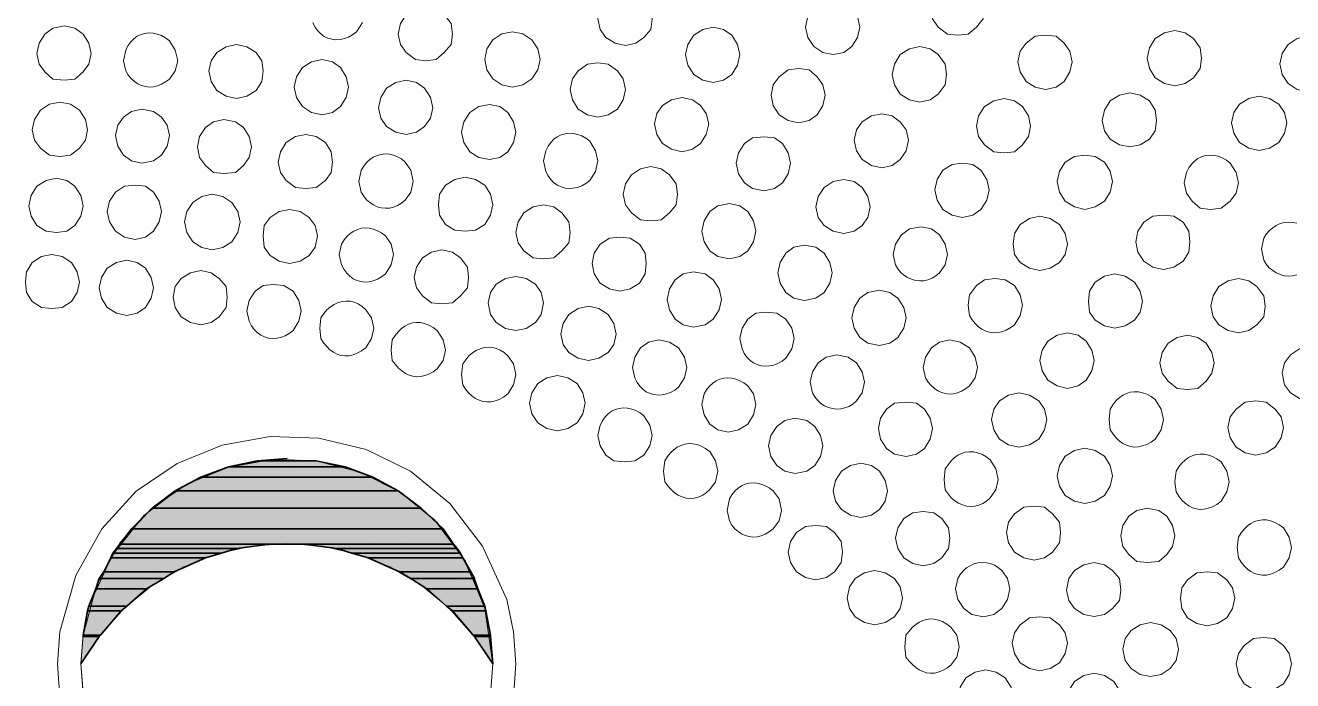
# Model space of a CAD drawing. Extents: x 0 to 247, y -13 to 225.
# Drawn here: x 74.46 to 95.76, y 151.67 to 162.68 of the extents above; entities that cross this region are included whole.
import ezdxf

# ---------------------------------------------------------------- set-up
doc = ezdxf.new("R2010")
doc.units = 0
doc.layers.add('FILL', color=8, linetype='Continuous')
doc.layers.add('GEOMETRY', color=7, linetype='Continuous')

msp = doc.modelspace()

# ---------------------------------------------------------------- hatches: boundary and pattern name
at = {"layer": 'FILL'}
for points in [[(77.871, 155.264), (79.83, 155.264), (78.355, 155.361)], [(78.355, 155.361), (79.344, 155.361), (78.859, 155.4)], [(78.355, 155.361), (79.83, 155.264), (79.344, 155.361)], [(76.976, 154.856), (80.721, 154.856), (77.405, 155.09)], [(77.404, 155.09), (80.295, 155.09), (77.869, 155.264)], [(77.405, 155.09), (80.721, 154.856), (80.295, 155.09)], [(77.87, 155.264), (80.296, 155.09), (79.83, 155.264)], [(76.589, 154.567), (81.111, 154.567), (76.976, 154.856)], [(76.976, 154.856), (81.111, 154.567), (80.721, 154.856)], [(76.241, 154.217), (81.478, 154.217), (76.59, 154.567)], [(76.59, 154.567), (81.478, 154.217), (81.111, 154.567)], [(76.046, 153.964), (81.653, 153.964), (76.24, 154.217)], [(76.241, 154.217), (81.654, 153.964), (81.478, 154.217)], [(75.892, 153.731), (77.483, 153.731), (75.93, 153.811)], [(75.929, 153.811), (77.753, 153.811), (75.988, 153.888)], [(75.929, 153.811), (77.482, 153.731), (77.753, 153.811)], [(75.989, 153.888), (78.007, 153.888), (76.046, 153.964)], [(75.989, 153.887), (77.754, 153.81), (78.007, 153.887)], [(76.045, 153.964), (78.006, 153.888), (78.569, 153.964)], [(79.693, 153.888), (81.711, 153.888), (79.131, 153.964)], [(79.132, 153.964), (81.711, 153.888), (81.652, 153.964)], [(79.946, 153.811), (81.768, 153.811), (79.694, 153.888)], [(79.694, 153.887), (81.768, 153.81), (81.711, 153.887)], [(80.217, 153.731), (81.807, 153.731), (79.946, 153.811)], [(79.946, 153.811), (81.807, 153.731), (81.768, 153.811)], [(75.775, 153.498), (76.957, 153.498), (75.891, 153.731)], [(75.892, 153.731), (76.958, 153.498), (77.483, 153.731)], [(80.742, 153.498), (81.945, 153.498), (80.218, 153.731)], [(80.218, 153.731), (81.945, 153.498), (81.807, 153.731)], [(75.639, 153.209), (76.494, 153.209), (75.698, 153.384)], [(75.698, 153.383), (76.784, 153.383), (75.775, 153.496)], [(75.698, 153.383), (76.494, 153.208), (76.784, 153.383)], [(75.775, 153.497), (76.784, 153.384), (76.958, 153.497)], [(80.934, 153.383), (82.002, 153.383), (80.741, 153.496)], [(80.742, 153.497), (82.003, 153.384), (81.944, 153.497)], [(81.206, 153.209), (82.059, 153.209), (80.934, 153.384)], [(80.934, 153.383), (82.059, 153.208), (82.002, 153.383)], [(75.522, 152.917), (76.162, 152.917), (75.639, 153.209)], [(75.639, 153.209), (76.162, 152.917), (76.493, 153.209)], [(81.536, 152.917), (82.178, 152.917), (81.207, 153.209)], [(81.207, 153.209), (82.178, 152.917), (82.06, 153.209)], [(75.425, 152.432), (75.717, 152.432), (75.502, 152.839)], [(75.502, 152.839), (76.066, 152.839), (75.523, 152.917)], [(75.503, 152.839), (75.717, 152.432), (76.065, 152.839)], [(75.522, 152.917), (76.066, 152.839), (76.163, 152.917)], [(81.537, 152.917), (82.196, 152.839), (82.178, 152.917)], [(81.634, 152.839), (82.196, 152.839), (81.538, 152.917)], [(81.984, 152.432), (82.274, 152.432), (81.633, 152.839)], [(81.634, 152.839), (82.274, 152.432), (82.196, 152.839)], [(75.425, 152.411), (75.386, 151.947), (75.697, 152.411)], [(75.425, 152.411), (75.697, 152.411), (75.425, 152.433)], [(75.425, 152.432), (75.697, 152.41), (75.717, 152.432)], [(82.003, 152.411), (82.274, 152.411), (81.984, 152.433)], [(81.984, 152.432), (82.274, 152.41), (82.274, 152.432)], [(82.313, 151.947), (82.003, 152.411)], [(82.003, 152.411), (82.312, 151.947), (82.274, 152.411)]]:
    msp.add_hatch(color=7, dxfattribs=at).paths.add_polyline_path(points)

# ---------------------------------------------------------------- linework, layer by layer
at = {"layer": 'GEOMETRY', "lineweight": 13}
for points in [[(90.577, 162.965), (90.557, 163.14), (90.441, 163.296), (90.305, 163.393), (90.131, 163.432), (89.956, 163.393), (89.8, 163.296), (89.704, 163.14), (89.665, 162.965), (89.704, 162.792), (89.8, 162.653), (89.956, 162.537), (90.131, 162.519), (90.305, 162.537), (90.441, 162.653), (90.557, 162.792), (90.577, 162.965)], [(84.99, 162.792), (84.969, 162.984), (84.854, 163.123), (84.719, 163.22), (84.544, 163.256), (84.369, 163.22), (84.214, 163.123), (84.117, 162.984), (84.078, 162.792), (84.117, 162.615), (84.214, 162.48), (84.369, 162.383), (84.544, 162.345), (84.719, 162.383), (84.854, 162.48), (84.969, 162.615), (84.99, 162.792)], [(81.634, 162.538), (81.615, 162.714), (81.497, 162.867), (81.363, 162.965), (81.189, 163.005), (81.014, 162.965), (80.859, 162.867), (80.761, 162.714), (80.722, 162.538), (80.761, 162.362), (80.859, 162.228), (81.014, 162.111), (81.189, 162.09), (81.363, 162.111), (81.497, 162.228), (81.615, 162.362), (81.634, 162.538)], [(88.482, 162.654), (88.443, 162.831), (88.345, 162.966), (88.211, 163.081), (88.035, 163.103), (87.861, 163.081), (87.706, 162.966), (87.609, 162.831), (87.57, 162.654), (87.609, 162.48), (87.706, 162.326), (87.861, 162.229), (88.035, 162.191), (88.211, 162.229), (88.345, 162.326), (88.443, 162.48), (88.482, 162.654)], [(75.561, 162.211), (75.521, 162.383), (75.425, 162.537), (75.29, 162.638), (75.116, 162.674), (74.92, 162.638), (74.786, 162.537), (74.687, 162.383), (74.65, 162.211), (74.687, 162.033), (74.786, 161.9), (74.92, 161.781), (75.116, 161.765), (75.29, 161.781), (75.425, 161.9), (75.521, 162.033), (75.561, 162.211)], [(77.016, 162.09), (76.976, 162.268), (76.879, 162.422), (76.813, 162.472), (76.744, 162.511), (76.674, 162.538), (76.604, 162.553), (76.534, 162.557), (76.466, 162.549), (76.4, 162.53), (76.338, 162.5), (76.28, 162.458), (76.227, 162.406), (76.181, 162.342), (76.142, 162.268), (76.105, 162.09), (76.142, 161.919), (76.186, 161.849), (76.235, 161.788), (76.289, 161.739), (76.347, 161.7), (76.409, 161.671), (76.473, 161.654), (76.54, 161.647), (76.608, 161.652), (76.676, 161.667), (76.745, 161.694), (76.813, 161.732), (76.879, 161.781), (76.976, 161.919), (77.016, 162.09)], [(83.108, 162.112), (83.07, 162.288), (82.971, 162.441), (82.817, 162.539), (82.643, 162.577), (82.466, 162.539), (82.312, 162.441), (82.215, 162.288), (82.177, 162.112), (82.215, 161.936), (82.312, 161.782), (82.466, 161.685), (82.643, 161.647), (82.817, 161.685), (82.971, 161.782), (83.07, 161.936), (83.108, 162.112)], [(86.464, 162.191), (86.425, 162.363), (86.328, 162.519), (86.193, 162.616), (86.018, 162.654), (85.844, 162.616), (85.689, 162.519), (85.592, 162.363), (85.553, 162.191), (85.592, 162.015), (85.689, 161.86), (85.844, 161.765), (86.018, 161.724), (86.193, 161.765), (86.328, 161.86), (86.425, 162.015), (86.464, 162.191)], [(94.223, 162.133), (94.204, 162.308), (94.088, 162.462), (93.952, 162.558), (93.777, 162.598), (93.602, 162.558), (93.448, 162.462), (93.35, 162.308), (93.311, 162.133), (93.35, 161.957), (93.448, 161.802), (93.602, 161.705), (93.777, 161.666), (93.952, 161.705), (94.088, 161.802), (94.204, 161.957), (94.223, 162.133)], [(78.452, 161.919), (78.432, 162.09), (78.336, 162.229), (78.181, 162.325), (78.007, 162.362), (77.832, 162.325), (77.676, 162.229), (77.579, 162.09), (77.54, 161.919), (77.579, 161.742), (77.676, 161.589), (77.832, 161.491), (78.007, 161.452), (78.181, 161.491), (78.336, 161.589), (78.432, 161.742), (78.452, 161.919)], [(89.937, 161.86), (89.917, 162.034), (89.799, 162.191), (89.665, 162.287), (89.49, 162.326), (89.316, 162.287), (89.161, 162.191), (89.062, 162.034), (89.025, 161.86), (89.062, 161.685), (89.161, 161.529), (89.316, 161.433), (89.49, 161.395), (89.665, 161.433), (89.799, 161.529), (89.917, 161.685), (89.937, 161.86)], [(92.051, 162.072), (92.011, 162.248), (91.914, 162.383), (91.78, 162.501), (91.604, 162.518), (91.429, 162.501), (91.275, 162.383), (91.177, 162.248), (91.139, 162.072), (91.177, 161.9), (91.275, 161.742), (91.429, 161.646), (91.604, 161.607), (91.78, 161.646), (91.914, 161.742), (92.011, 161.9), (92.051, 162.072)], [(96.455, 162.035), (96.416, 162.211), (96.319, 162.362), (96.183, 162.462), (96.008, 162.5), (95.834, 162.462), (95.679, 162.362), (95.582, 162.211), (95.543, 162.035), (95.582, 161.859), (95.679, 161.705), (95.834, 161.607), (96.008, 161.567), (96.183, 161.607), (96.319, 161.705), (96.416, 161.859), (96.455, 162.035)], [(79.887, 161.647), (79.848, 161.821), (79.751, 161.976), (79.616, 162.071), (79.442, 162.112), (79.266, 162.071), (79.113, 161.976), (79.014, 161.821), (78.975, 161.647), (79.014, 161.472), (79.113, 161.317), (79.266, 161.221), (79.442, 161.179), (79.616, 161.221), (79.751, 161.317), (79.848, 161.472), (79.887, 161.647)], [(84.544, 161.608), (84.505, 161.782), (84.408, 161.92), (84.253, 162.034), (84.078, 162.054), (83.904, 162.034), (83.748, 161.92), (83.651, 161.782), (83.613, 161.608), (83.651, 161.433), (83.748, 161.276), (83.904, 161.179), (84.078, 161.143), (84.253, 161.179), (84.408, 161.276), (84.505, 161.433), (84.544, 161.608)], [(87.899, 161.512), (87.861, 161.685), (87.763, 161.821), (87.628, 161.936), (87.453, 161.957), (87.279, 161.936), (87.124, 161.821), (87.026, 161.685), (86.989, 161.512), (87.026, 161.336), (87.124, 161.179), (87.279, 161.085), (87.453, 161.046), (87.628, 161.085), (87.763, 161.179), (87.861, 161.336), (87.899, 161.512)], [(81.303, 161.297), (81.265, 161.472), (81.167, 161.626), (81.032, 161.724), (80.858, 161.765), (80.683, 161.724), (80.528, 161.626), (80.43, 161.472), (80.392, 161.297), (80.43, 161.124), (80.528, 160.985), (80.683, 160.89), (80.858, 160.851), (81.032, 160.89), (81.167, 160.985), (81.265, 161.124), (81.303, 161.297)], [(85.941, 161.026), (85.901, 161.2), (85.804, 161.337), (85.669, 161.433), (85.494, 161.472), (85.319, 161.433), (85.164, 161.337), (85.068, 161.2), (85.029, 161.026), (85.068, 160.851), (85.164, 160.696), (85.319, 160.601), (85.494, 160.56), (85.669, 160.601), (85.804, 160.696), (85.901, 160.851), (85.941, 161.026)], [(93.466, 161.085), (93.447, 161.258), (93.35, 161.414), (93.195, 161.512), (93.02, 161.549), (92.846, 161.512), (92.691, 161.414), (92.594, 161.258), (92.555, 161.085), (92.594, 160.908), (92.691, 160.773), (92.846, 160.677), (93.02, 160.64), (93.195, 160.677), (93.35, 160.773), (93.447, 160.908), (93.466, 161.085)], [(95.66, 161.046), (95.622, 161.221), (95.523, 161.356), (95.369, 161.452), (95.195, 161.491), (95.019, 161.452), (94.864, 161.356), (94.766, 161.221), (94.728, 161.046), (94.766, 160.869), (94.864, 160.715), (95.019, 160.619), (95.195, 160.579), (95.369, 160.619), (95.523, 160.715), (95.622, 160.869), (95.66, 161.046)], [(75.503, 160.929), (75.465, 161.103), (75.368, 161.258), (75.212, 161.356), (75.039, 161.395), (74.864, 161.356), (74.708, 161.258), (74.611, 161.103), (74.573, 160.929), (74.611, 160.753), (74.708, 160.619), (74.864, 160.503), (75.039, 160.481), (75.212, 160.503), (75.368, 160.619), (75.465, 160.753), (75.503, 160.929)], [(76.88, 160.832), (76.842, 161.006), (76.745, 161.143), (76.609, 161.238), (76.415, 161.275), (76.241, 161.238), (76.106, 161.143), (76.008, 161.006), (75.97, 160.832), (76.008, 160.655), (76.106, 160.502), (76.241, 160.404), (76.415, 160.366), (76.609, 160.404), (76.745, 160.502), (76.842, 160.655), (76.88, 160.832)], [(82.701, 160.89), (82.662, 161.063), (82.565, 161.221), (82.429, 161.317), (82.255, 161.355), (82.08, 161.317), (81.924, 161.221), (81.827, 161.063), (81.788, 160.89), (81.827, 160.715), (81.924, 160.56), (82.08, 160.464), (82.255, 160.426), (82.429, 160.464), (82.565, 160.56), (82.662, 160.715), (82.701, 160.89)], [(91.352, 160.987), (91.314, 161.162), (91.216, 161.317), (91.081, 161.413), (90.906, 161.453), (90.732, 161.413), (90.577, 161.317), (90.479, 161.162), (90.441, 160.987), (90.479, 160.813), (90.577, 160.677), (90.732, 160.56), (90.906, 160.542), (91.081, 160.56), (91.216, 160.677), (91.314, 160.813), (91.352, 160.987)], [(78.258, 160.64), (78.218, 160.813), (78.122, 160.967), (77.987, 161.063), (77.792, 161.103), (77.618, 161.063), (77.483, 160.967), (77.385, 160.813), (77.347, 160.64), (77.385, 160.464), (77.483, 160.327), (77.618, 160.212), (77.792, 160.191), (77.987, 160.212), (78.122, 160.327), (78.218, 160.464), (78.258, 160.64)], [(89.297, 160.753), (89.258, 160.929), (89.161, 161.063), (89.026, 161.161), (88.85, 161.199), (88.676, 161.161), (88.522, 161.063), (88.424, 160.929), (88.385, 160.753), (88.424, 160.577), (88.522, 160.426), (88.676, 160.326), (88.85, 160.287), (89.026, 160.326), (89.161, 160.426), (89.258, 160.577), (89.297, 160.753)], [(79.616, 160.385), (79.596, 160.56), (79.499, 160.715), (79.345, 160.813), (79.17, 160.851), (78.995, 160.813), (78.84, 160.715), (78.744, 160.56), (78.704, 160.385), (78.744, 160.211), (78.84, 160.074), (78.995, 159.958), (79.17, 159.94), (79.345, 159.958), (79.499, 160.074), (79.596, 160.211), (79.616, 160.385)], [(84.078, 160.404), (84.039, 160.577), (83.942, 160.734), (83.877, 160.785), (83.808, 160.824), (83.738, 160.851), (83.667, 160.866), (83.596, 160.87), (83.527, 160.862), (83.46, 160.843), (83.397, 160.812), (83.339, 160.77), (83.287, 160.717), (83.242, 160.653), (83.205, 160.577), (83.166, 160.404), (83.205, 160.229), (83.242, 160.155), (83.288, 160.091), (83.34, 160.039), (83.398, 159.998), (83.461, 159.968), (83.527, 159.949), (83.596, 159.941), (83.666, 159.945), (83.737, 159.96), (83.807, 159.987), (83.876, 160.025), (83.942, 160.074), (84.039, 160.229), (84.078, 160.404)], [(87.318, 160.366), (87.279, 160.541), (87.181, 160.695), (87.047, 160.794), (86.872, 160.812), (86.677, 160.794), (86.541, 160.695), (86.444, 160.541), (86.406, 160.366), (86.444, 160.19), (86.541, 160.035), (86.677, 159.939), (86.872, 159.9), (87.047, 159.939), (87.181, 160.035), (87.279, 160.19), (87.318, 160.366)], [(80.974, 160.056), (80.935, 160.249), (80.837, 160.385), (80.776, 160.437), (80.711, 160.476), (80.643, 160.503), (80.574, 160.519), (80.504, 160.522), (80.435, 160.514), (80.368, 160.495), (80.304, 160.466), (80.245, 160.426), (80.19, 160.377), (80.143, 160.317), (80.102, 160.249), (80.062, 160.056), (80.102, 159.881), (80.143, 159.812), (80.192, 159.753), (80.247, 159.703), (80.307, 159.664), (80.371, 159.635), (80.439, 159.616), (80.508, 159.609), (80.577, 159.613), (80.646, 159.628), (80.713, 159.655), (80.778, 159.695), (80.837, 159.747), (80.935, 159.881), (80.974, 160.056)], [(92.729, 160.056), (92.691, 160.23), (92.594, 160.385), (92.438, 160.481), (92.264, 160.503), (92.089, 160.481), (91.934, 160.385), (91.836, 160.23), (91.798, 160.056), (91.836, 159.881), (91.934, 159.728), (92.089, 159.63), (92.264, 159.59), (92.438, 159.63), (92.594, 159.728), (92.691, 159.881), (92.729, 160.056)], [(94.844, 160.035), (94.806, 160.212), (94.708, 160.366), (94.643, 160.417), (94.574, 160.455), (94.504, 160.482), (94.433, 160.498), (94.363, 160.501), (94.293, 160.494), (94.227, 160.475), (94.164, 160.445), (94.106, 160.403), (94.054, 160.351), (94.009, 160.287), (93.971, 160.212), (93.932, 160.035), (93.971, 159.863), (94.068, 159.727), (94.204, 159.609), (94.378, 159.59), (94.553, 159.609), (94.708, 159.727), (94.806, 159.863), (94.844, 160.035)], [(85.416, 159.843), (85.397, 160.017), (85.281, 160.171), (85.145, 160.269), (84.97, 160.309), (84.796, 160.269), (84.642, 160.171), (84.544, 160.017), (84.505, 159.843), (84.544, 159.669), (84.642, 159.531), (84.796, 159.414), (84.97, 159.395), (85.145, 159.414), (85.281, 159.531), (85.397, 159.669), (85.416, 159.843)], [(90.655, 159.919), (90.616, 160.095), (90.517, 160.25), (90.383, 160.347), (90.209, 160.366), (90.033, 160.347), (89.879, 160.25), (89.782, 160.095), (89.743, 159.919), (89.782, 159.746), (89.879, 159.59), (90.033, 159.493), (90.209, 159.455), (90.383, 159.493), (90.517, 159.59), (90.616, 159.746), (90.655, 159.919)], [(75.426, 159.649), (75.387, 159.823), (75.29, 159.979), (75.155, 160.075), (74.98, 160.114), (74.805, 160.075), (74.651, 159.979), (74.554, 159.823), (74.514, 159.649), (74.554, 159.475), (74.651, 159.318), (74.805, 159.222), (74.98, 159.202), (75.155, 159.222), (75.29, 159.318), (75.387, 159.475), (75.426, 159.649)], [(76.745, 159.554), (76.706, 159.728), (76.609, 159.881), (76.474, 159.979), (76.299, 159.996), (76.124, 159.979), (75.97, 159.881), (75.872, 159.728), (75.833, 159.554), (75.872, 159.378), (75.97, 159.222), (76.124, 159.125), (76.299, 159.085), (76.474, 159.125), (76.609, 159.222), (76.706, 159.378), (76.745, 159.554)], [(82.312, 159.669), (82.274, 159.843), (82.177, 159.997), (82.022, 160.095), (81.846, 160.133), (81.672, 160.095), (81.517, 159.997), (81.419, 159.843), (81.401, 159.669), (81.419, 159.491), (81.517, 159.337), (81.672, 159.239), (81.846, 159.222), (82.022, 159.239), (82.177, 159.337), (82.274, 159.491), (82.312, 159.669)], [(88.656, 159.63), (88.618, 159.804), (88.521, 159.957), (88.385, 160.056), (88.211, 160.095), (88.035, 160.056), (87.881, 159.957), (87.784, 159.804), (87.745, 159.63), (87.784, 159.454), (87.881, 159.318), (88.035, 159.222), (88.211, 159.183), (88.385, 159.222), (88.521, 159.318), (88.618, 159.454), (88.656, 159.63)], [(78.064, 159.378), (78.026, 159.554), (77.928, 159.706), (77.773, 159.804), (77.598, 159.843), (77.423, 159.804), (77.269, 159.706), (77.171, 159.554), (77.132, 159.378), (77.171, 159.201), (77.269, 159.046), (77.423, 158.951), (77.598, 158.91), (77.773, 158.951), (77.928, 159.046), (78.026, 159.201), (78.064, 159.378)], [(79.364, 159.144), (79.325, 159.318), (79.226, 159.455), (79.074, 159.554), (78.898, 159.59), (78.723, 159.554), (78.569, 159.455), (78.471, 159.318), (78.452, 159.144), (78.471, 158.952), (78.569, 158.815), (78.723, 158.72), (78.898, 158.679), (79.074, 158.72), (79.226, 158.815), (79.325, 158.952), (79.364, 159.144)], [(83.613, 159.201), (83.592, 159.378), (83.475, 159.531), (83.341, 159.63), (83.166, 159.669), (82.993, 159.63), (82.836, 159.531), (82.74, 159.378), (82.701, 159.201), (82.74, 159.025), (82.836, 158.891), (82.993, 158.773), (83.166, 158.756), (83.341, 158.773), (83.475, 158.891), (83.592, 159.025), (83.613, 159.201)], [(86.736, 159.222), (86.697, 159.395), (86.6, 159.554), (86.464, 159.649), (86.289, 159.688), (86.095, 159.649), (85.96, 159.554), (85.863, 159.395), (85.824, 159.222), (85.863, 159.046), (85.96, 158.892), (86.095, 158.796), (86.289, 158.756), (86.464, 158.796), (86.6, 158.892), (86.697, 159.046), (86.736, 159.222)], [(91.973, 159.006), (91.934, 159.183), (91.836, 159.337), (91.682, 159.436), (91.506, 159.475), (91.332, 159.436), (91.177, 159.337), (91.081, 159.183), (91.061, 159.006), (91.081, 158.832), (91.177, 158.697), (91.332, 158.603), (91.506, 158.562), (91.682, 158.603), (91.836, 158.697), (91.934, 158.832), (91.973, 159.006)], [(94.03, 159.046), (94.009, 159.222), (93.914, 159.377), (93.759, 159.475), (93.585, 159.493), (93.409, 159.475), (93.254, 159.377), (93.157, 159.222), (93.119, 159.046), (93.157, 158.871), (93.254, 158.72), (93.409, 158.618), (93.585, 158.58), (93.759, 158.618), (93.914, 158.72), (94.009, 158.871), (94.03, 159.046)], [(80.645, 158.833), (80.606, 159.006), (80.508, 159.144), (80.441, 159.193), (80.373, 159.231), (80.304, 159.258), (80.236, 159.274), (80.168, 159.278), (80.101, 159.272), (80.037, 159.254), (79.976, 159.226), (79.918, 159.187), (79.864, 159.138), (79.815, 159.077), (79.771, 159.006), (79.733, 158.833), (79.771, 158.658), (79.81, 158.583), (79.857, 158.52), (79.909, 158.467), (79.967, 158.425), (80.029, 158.395), (80.095, 158.376), (80.163, 158.368), (80.232, 158.372), (80.303, 158.387), (80.373, 158.415), (80.442, 158.454), (80.508, 158.505), (80.606, 158.658), (80.645, 158.833)], [(84.892, 158.679), (84.872, 158.853), (84.777, 159.006), (84.621, 159.104), (84.447, 159.125), (84.272, 159.104), (84.117, 159.006), (84.019, 158.853), (83.981, 158.679), (84.019, 158.505), (84.117, 158.35), (84.272, 158.253), (84.447, 158.213), (84.621, 158.253), (84.777, 158.35), (84.872, 158.505), (84.892, 158.679)], [(89.956, 158.833), (89.918, 159.006), (89.821, 159.164), (89.684, 159.261), (89.51, 159.299), (89.316, 159.261), (89.18, 159.164), (89.083, 159.006), (89.044, 158.833), (89.083, 158.658), (89.122, 158.59), (89.17, 158.531), (89.224, 158.482), (89.284, 158.443), (89.349, 158.414), (89.417, 158.395), (89.487, 158.388), (89.557, 158.391), (89.627, 158.406), (89.695, 158.432), (89.76, 158.471), (89.821, 158.521), (89.918, 158.658), (89.956, 158.833)], [(81.906, 158.446), (81.885, 158.619), (81.769, 158.774), (81.634, 158.873), (81.458, 158.911), (81.285, 158.873), (81.129, 158.774), (81.032, 158.619), (80.993, 158.446), (81.032, 158.27), (81.129, 158.137), (81.285, 158.017), (81.458, 158), (81.634, 158.017), (81.769, 158.137), (81.885, 158.27), (81.906, 158.446)], [(88.015, 158.522), (87.976, 158.698), (87.88, 158.853), (87.744, 158.952), (87.549, 158.989), (87.375, 158.952), (87.24, 158.853), (87.142, 158.698), (87.103, 158.522), (87.142, 158.35), (87.24, 158.192), (87.375, 158.095), (87.549, 158.058), (87.744, 158.095), (87.88, 158.192), (87.976, 158.35), (88.015, 158.522)], [(75.368, 158.368), (75.329, 158.542), (75.231, 158.697), (75.077, 158.796), (74.902, 158.833), (74.726, 158.796), (74.573, 158.697), (74.475, 158.542), (74.456, 158.368), (74.475, 158.191), (74.573, 158.039), (74.726, 157.941), (74.902, 157.922), (75.077, 157.941), (75.231, 158.039), (75.329, 158.191), (75.368, 158.368)], [(76.609, 158.27), (76.571, 158.446), (76.473, 158.603), (76.337, 158.698), (76.163, 158.735), (75.989, 158.698), (75.833, 158.603), (75.736, 158.446), (75.698, 158.27), (75.736, 158.095), (75.833, 157.942), (75.989, 157.845), (76.163, 157.806), (76.337, 157.845), (76.473, 157.942), (76.571, 158.095), (76.609, 158.27)], [(77.85, 158.115), (77.831, 158.291), (77.714, 158.427), (77.579, 158.521), (77.405, 158.561), (77.23, 158.521), (77.075, 158.427), (76.976, 158.291), (76.939, 158.115), (76.976, 157.941), (77.075, 157.785), (77.23, 157.689), (77.405, 157.65), (77.579, 157.689), (77.714, 157.785), (77.831, 157.941), (77.85, 158.115)], [(86.155, 158.076), (86.115, 158.253), (86.017, 158.407), (85.882, 158.505), (85.688, 158.542), (85.513, 158.505), (85.378, 158.407), (85.281, 158.253), (85.243, 158.076), (85.281, 157.902), (85.378, 157.746), (85.513, 157.65), (85.688, 157.611), (85.882, 157.65), (86.017, 157.746), (86.115, 157.902), (86.155, 158.076)], [(93.234, 158.039), (93.196, 158.213), (93.098, 158.368), (92.944, 158.465), (92.769, 158.505), (92.594, 158.465), (92.438, 158.368), (92.341, 158.213), (92.323, 158.039), (92.341, 157.863), (92.438, 157.728), (92.594, 157.631), (92.769, 157.593), (92.944, 157.631), (93.098, 157.728), (93.196, 157.863), (93.234, 158.039)], [(79.092, 157.883), (79.053, 158.058), (78.955, 158.213), (78.801, 158.31), (78.626, 158.329), (78.451, 158.31), (78.316, 158.213), (78.218, 158.058), (78.18, 157.883), (78.218, 157.708), (78.256, 157.634), (78.302, 157.57), (78.355, 157.518), (78.413, 157.476), (78.475, 157.446), (78.542, 157.427), (78.61, 157.419), (78.681, 157.423), (78.751, 157.438), (78.821, 157.465), (78.89, 157.504), (78.955, 157.554), (79.053, 157.708), (79.092, 157.883)], [(83.166, 158.019), (83.128, 158.192), (83.031, 158.331), (82.875, 158.427), (82.701, 158.464), (82.526, 158.427), (82.37, 158.331), (82.274, 158.192), (82.235, 158.019), (82.274, 157.825), (82.37, 157.69), (82.526, 157.59), (82.701, 157.552), (82.875, 157.59), (83.031, 157.69), (83.128, 157.825), (83.166, 158.019)], [(91.216, 157.979), (91.177, 158.154), (91.081, 158.311), (90.925, 158.408), (90.751, 158.427), (90.576, 158.408), (90.44, 158.311), (90.324, 158.154), (90.304, 157.979), (90.324, 157.808), (90.371, 157.734), (90.421, 157.671), (90.476, 157.618), (90.535, 157.576), (90.597, 157.545), (90.662, 157.524), (90.729, 157.515), (90.798, 157.518), (90.868, 157.533), (90.939, 157.559), (91.01, 157.599), (91.081, 157.651), (91.177, 157.808), (91.216, 157.979)], [(95.292, 157.96), (95.271, 158.137), (95.155, 158.291), (95.02, 158.388), (94.845, 158.427), (94.67, 158.388), (94.515, 158.291), (94.418, 158.137), (94.379, 157.96), (94.418, 157.785), (94.515, 157.65), (94.67, 157.554), (94.845, 157.515), (95.02, 157.554), (95.155, 157.65), (95.271, 157.785), (95.292, 157.96)], [(89.258, 157.767), (89.219, 157.942), (89.122, 158.095), (88.987, 158.192), (88.812, 158.233), (88.618, 158.192), (88.483, 158.095), (88.385, 157.942), (88.346, 157.767), (88.385, 157.593), (88.483, 157.436), (88.618, 157.34), (88.812, 157.301), (88.987, 157.34), (89.122, 157.436), (89.219, 157.593), (89.258, 157.767)], [(80.314, 157.593), (80.276, 157.767), (80.178, 157.903), (80.116, 157.958), (80.05, 158), (79.983, 158.029), (79.915, 158.045), (79.847, 158.049), (79.779, 158.042), (79.712, 158.023), (79.647, 157.993), (79.584, 157.952), (79.525, 157.9), (79.471, 157.839), (79.421, 157.767), (79.403, 157.593), (79.421, 157.418), (79.469, 157.345), (79.521, 157.282), (79.576, 157.23), (79.635, 157.188), (79.696, 157.156), (79.759, 157.136), (79.825, 157.127), (79.893, 157.13), (79.963, 157.144), (80.033, 157.172), (80.105, 157.211), (80.178, 157.264), (80.276, 157.418), (80.314, 157.593)], [(84.388, 157.493), (84.349, 157.671), (84.252, 157.824), (84.097, 157.921), (83.922, 157.96), (83.747, 157.921), (83.592, 157.824), (83.494, 157.671), (83.456, 157.493), (83.494, 157.32), (83.592, 157.184), (83.747, 157.087), (83.922, 157.049), (84.097, 157.087), (84.252, 157.184), (84.349, 157.32), (84.388, 157.493)], [(87.376, 157.418), (87.337, 157.593), (87.24, 157.746), (87.085, 157.845), (86.91, 157.863), (86.736, 157.845), (86.6, 157.746), (86.503, 157.593), (86.464, 157.418), (86.503, 157.243), (86.54, 157.168), (86.585, 157.105), (86.637, 157.052), (86.695, 157.01), (86.758, 156.98), (86.824, 156.961), (86.893, 156.953), (86.964, 156.957), (87.035, 156.972), (87.105, 156.999), (87.174, 157.037), (87.24, 157.087), (87.337, 157.243), (87.376, 157.418)], [(81.516, 157.223), (81.478, 157.397), (81.38, 157.554), (81.309, 157.606), (81.238, 157.645), (81.167, 157.672), (81.097, 157.687), (81.028, 157.689), (80.961, 157.68), (80.897, 157.66), (80.835, 157.628), (80.777, 157.586), (80.722, 157.533), (80.671, 157.47), (80.624, 157.397), (80.606, 157.223), (80.624, 157.049), (80.675, 156.981), (80.729, 156.922), (80.786, 156.873), (80.845, 156.833), (80.906, 156.804), (80.969, 156.785), (81.034, 156.777), (81.101, 156.781), (81.169, 156.795), (81.239, 156.822), (81.309, 156.86), (81.38, 156.911), (81.478, 157.049), (81.516, 157.223)], [(92.42, 157.049), (92.381, 157.223), (92.284, 157.377), (92.149, 157.477), (91.974, 157.515), (91.799, 157.477), (91.644, 157.377), (91.547, 157.223), (91.507, 157.049), (91.547, 156.873), (91.644, 156.72), (91.799, 156.623), (91.974, 156.581), (92.149, 156.623), (92.284, 156.72), (92.381, 156.873), (92.42, 157.049)], [(94.436, 157.008), (94.398, 157.186), (94.301, 157.34), (94.165, 157.436), (93.991, 157.477), (93.816, 157.436), (93.662, 157.34), (93.564, 157.186), (93.524, 157.008), (93.564, 156.835), (93.662, 156.701), (93.816, 156.581), (93.991, 156.563), (94.165, 156.581), (94.301, 156.701), (94.398, 156.835), (94.436, 157.008)], [(82.701, 156.815), (82.662, 156.991), (82.565, 157.127), (82.504, 157.182), (82.439, 157.224), (82.373, 157.253), (82.305, 157.27), (82.236, 157.274), (82.167, 157.267), (82.1, 157.248), (82.034, 157.218), (81.971, 157.177), (81.912, 157.125), (81.857, 157.063), (81.807, 156.991), (81.788, 156.815), (81.807, 156.642), (81.854, 156.569), (81.906, 156.507), (81.961, 156.454), (82.02, 156.412), (82.081, 156.381), (82.146, 156.361), (82.212, 156.352), (82.281, 156.354), (82.351, 156.369), (82.422, 156.395), (82.493, 156.435), (82.565, 156.487), (82.662, 156.642), (82.701, 156.815)], [(85.572, 156.933), (85.534, 157.104), (85.436, 157.264), (85.281, 157.36), (85.106, 157.397), (84.931, 157.36), (84.796, 157.264), (84.699, 157.104), (84.66, 156.933), (84.699, 156.756), (84.737, 156.682), (84.783, 156.618), (84.835, 156.566), (84.893, 156.525), (84.956, 156.495), (85.022, 156.476), (85.09, 156.468), (85.16, 156.472), (85.231, 156.487), (85.301, 156.514), (85.37, 156.553), (85.436, 156.603), (85.534, 156.756), (85.572, 156.933)], [(90.46, 156.933), (90.422, 157.108), (90.325, 157.264), (90.17, 157.36), (89.995, 157.397), (89.821, 157.36), (89.685, 157.264), (89.588, 157.108), (89.549, 156.933), (89.588, 156.758), (89.632, 156.687), (89.681, 156.627), (89.735, 156.577), (89.794, 156.538), (89.855, 156.51), (89.92, 156.493), (89.986, 156.486), (90.054, 156.491), (90.122, 156.507), (90.191, 156.534), (90.258, 156.573), (90.325, 156.623), (90.422, 156.758), (90.46, 156.933)], [(96.494, 156.835), (96.473, 157.008), (96.358, 157.146), (96.223, 157.243), (96.047, 157.281), (95.873, 157.243), (95.718, 157.146), (95.622, 157.008), (95.582, 156.835), (95.622, 156.642), (95.718, 156.506), (95.873, 156.408), (96.047, 156.369), (96.223, 156.408), (96.358, 156.506), (96.473, 156.642), (96.494, 156.835)], [(88.558, 156.683), (88.52, 156.856), (88.423, 157.008), (88.287, 157.108), (88.093, 157.146), (87.918, 157.108), (87.784, 157.008), (87.686, 156.856), (87.648, 156.683), (87.686, 156.506), (87.727, 156.437), (87.775, 156.378), (87.829, 156.328), (87.889, 156.289), (87.953, 156.259), (88.021, 156.24), (88.09, 156.232), (88.16, 156.236), (88.229, 156.251), (88.297, 156.278), (88.362, 156.318), (88.423, 156.37), (88.52, 156.506), (88.558, 156.683)], [(83.864, 156.332), (83.826, 156.506), (83.728, 156.66), (83.574, 156.758), (83.399, 156.797), (83.223, 156.758), (83.07, 156.66), (82.971, 156.506), (82.932, 156.332), (82.971, 156.155), (83.07, 156.001), (83.223, 155.904), (83.399, 155.865), (83.574, 155.904), (83.728, 156.001), (83.826, 156.155), (83.864, 156.332)], [(86.736, 156.312), (86.697, 156.487), (86.599, 156.622), (86.533, 156.672), (86.465, 156.71), (86.397, 156.737), (86.328, 156.753), (86.261, 156.758), (86.194, 156.752), (86.13, 156.734), (86.068, 156.706), (86.01, 156.667), (85.956, 156.617), (85.907, 156.557), (85.863, 156.487), (85.824, 156.312), (85.863, 156.137), (85.96, 155.981), (86.095, 155.883), (86.269, 155.847), (86.444, 155.883), (86.599, 155.981), (86.697, 156.137), (86.736, 156.312)], [(89.704, 155.904), (89.665, 156.079), (89.568, 156.232), (89.432, 156.331), (89.258, 156.351), (89.063, 156.331), (88.928, 156.232), (88.831, 156.079), (88.793, 155.904), (88.831, 155.728), (88.928, 155.572), (89.063, 155.476), (89.258, 155.438), (89.432, 155.476), (89.568, 155.572), (89.665, 155.728), (89.704, 155.904)], [(91.625, 156.06), (91.586, 156.233), (91.489, 156.372), (91.333, 156.467), (91.159, 156.506), (90.983, 156.467), (90.829, 156.372), (90.732, 156.233), (90.693, 156.06), (90.732, 155.883), (90.829, 155.729), (90.983, 155.633), (91.159, 155.595), (91.333, 155.633), (91.489, 155.729), (91.586, 155.883), (91.625, 156.06)], [(93.585, 156.06), (93.545, 156.233), (93.448, 156.391), (93.377, 156.442), (93.306, 156.481), (93.235, 156.507), (93.164, 156.522), (93.095, 156.524), (93.027, 156.515), (92.962, 156.495), (92.9, 156.464), (92.841, 156.422), (92.786, 156.369), (92.736, 156.306), (92.691, 156.233), (92.672, 156.06), (92.691, 155.883), (92.737, 155.811), (92.788, 155.748), (92.843, 155.696), (92.902, 155.655), (92.964, 155.624), (93.029, 155.604), (93.096, 155.595), (93.165, 155.598), (93.235, 155.612), (93.306, 155.639), (93.377, 155.677), (93.448, 155.729), (93.545, 155.883), (93.585, 156.06)], [(95.6, 155.924), (95.562, 156.1), (95.465, 156.233), (95.309, 156.35), (95.135, 156.369), (94.96, 156.35), (94.806, 156.233), (94.708, 156.1), (94.669, 155.924), (94.708, 155.748), (94.806, 155.595), (94.96, 155.496), (95.135, 155.458), (95.309, 155.496), (95.465, 155.595), (95.562, 155.748), (95.6, 155.924)], [(84.99, 155.787), (84.951, 155.962), (84.853, 156.118), (84.787, 156.168), (84.719, 156.206), (84.649, 156.233), (84.578, 156.248), (84.507, 156.252), (84.438, 156.244), (84.372, 156.225), (84.309, 156.195), (84.251, 156.154), (84.199, 156.101), (84.154, 156.037), (84.117, 155.962), (84.078, 155.787), (84.117, 155.613), (84.214, 155.458), (84.348, 155.36), (84.525, 155.343), (84.699, 155.36), (84.853, 155.458), (84.951, 155.613), (84.99, 155.787)], [(87.861, 155.613), (87.822, 155.787), (87.724, 155.941), (87.59, 156.04), (87.394, 156.079), (87.22, 156.04), (87.085, 155.941), (86.988, 155.787), (86.949, 155.613), (86.988, 155.438), (87.085, 155.284), (87.22, 155.186), (87.394, 155.148), (87.59, 155.186), (87.724, 155.284), (87.822, 155.438), (87.861, 155.613)], [(86.095, 155.187), (86.056, 155.361), (85.959, 155.517), (85.888, 155.569), (85.817, 155.608), (85.746, 155.635), (85.676, 155.649), (85.607, 155.652), (85.54, 155.643), (85.475, 155.623), (85.413, 155.591), (85.354, 155.549), (85.299, 155.497), (85.248, 155.434), (85.202, 155.361), (85.182, 155.187), (85.202, 155.011), (85.253, 154.94), (85.308, 154.878), (85.367, 154.827), (85.429, 154.786), (85.494, 154.756), (85.561, 154.737), (85.629, 154.729), (85.697, 154.734), (85.765, 154.751), (85.832, 154.78), (85.897, 154.822), (85.959, 154.878), (86.056, 155.011), (86.095, 155.187)], [(90.808, 155.049), (90.77, 155.226), (90.673, 155.381), (90.602, 155.433), (90.531, 155.472), (90.46, 155.498), (90.39, 155.513), (90.321, 155.515), (90.254, 155.506), (90.19, 155.486), (90.128, 155.455), (90.07, 155.413), (90.015, 155.361), (89.964, 155.298), (89.917, 155.226), (89.897, 155.049), (89.917, 154.877), (89.965, 154.805), (90.019, 154.742), (90.078, 154.691), (90.141, 154.65), (90.206, 154.62), (90.274, 154.601), (90.343, 154.594), (90.413, 154.598), (90.481, 154.615), (90.548, 154.643), (90.612, 154.684), (90.673, 154.738), (90.77, 154.877), (90.808, 155.049)], [(92.729, 155.108), (92.691, 155.285), (92.594, 155.439), (92.438, 155.536), (92.264, 155.573), (92.089, 155.536), (91.934, 155.439), (91.836, 155.285), (91.798, 155.108), (91.836, 154.935), (91.934, 154.78), (92.089, 154.685), (92.264, 154.644), (92.438, 154.685), (92.594, 154.78), (92.691, 154.935), (92.729, 155.108)], [(88.948, 154.856), (88.909, 155.032), (88.811, 155.187), (88.676, 155.285), (88.501, 155.322), (88.327, 155.285), (88.171, 155.187), (88.074, 155.032), (88.035, 154.856), (88.074, 154.685), (88.171, 154.546), (88.327, 154.449), (88.501, 154.411), (88.676, 154.449), (88.811, 154.546), (88.909, 154.685), (88.948, 154.856)], [(94.689, 155.011), (94.651, 155.187), (94.553, 155.343), (94.482, 155.394), (94.411, 155.433), (94.34, 155.459), (94.269, 155.474), (94.201, 155.477), (94.134, 155.468), (94.069, 155.448), (94.007, 155.417), (93.948, 155.375), (93.893, 155.323), (93.842, 155.26), (93.796, 155.187), (93.777, 155.011), (93.796, 154.839), (93.844, 154.766), (93.896, 154.703), (93.951, 154.649), (94.01, 154.607), (94.071, 154.575), (94.135, 154.555), (94.201, 154.546), (94.269, 154.548), (94.339, 154.564), (94.41, 154.591), (94.481, 154.631), (94.553, 154.685), (94.651, 154.839), (94.689, 155.011)], [(87.163, 154.527), (87.124, 154.722), (87.026, 154.856), (86.959, 154.906), (86.891, 154.945), (86.823, 154.972), (86.755, 154.988), (86.687, 154.992), (86.621, 154.986), (86.557, 154.968), (86.495, 154.94), (86.437, 154.901), (86.383, 154.852), (86.333, 154.792), (86.289, 154.722), (86.251, 154.527), (86.289, 154.352), (86.333, 154.281), (86.383, 154.222), (86.437, 154.172), (86.495, 154.133), (86.556, 154.105), (86.62, 154.088), (86.686, 154.081), (86.754, 154.086), (86.822, 154.102), (86.891, 154.129), (86.959, 154.167), (87.026, 154.217), (87.124, 154.352), (87.163, 154.527)], [(89.995, 154.062), (89.974, 154.235), (89.858, 154.392), (89.724, 154.488), (89.549, 154.508), (89.374, 154.488), (89.219, 154.392), (89.122, 154.235), (89.083, 154.062), (89.122, 153.888), (89.219, 153.731), (89.374, 153.636), (89.549, 153.597), (89.724, 153.636), (89.858, 153.731), (89.974, 153.888), (89.995, 154.062)], [(91.857, 154.158), (91.836, 154.334), (91.721, 154.47), (91.586, 154.585), (91.411, 154.603), (91.237, 154.585), (91.082, 154.47), (90.983, 154.334), (90.946, 154.158), (90.983, 153.982), (91.082, 153.828), (91.237, 153.73), (91.411, 153.691), (91.586, 153.73), (91.721, 153.828), (91.836, 153.982), (91.857, 154.158)], [(93.777, 154.102), (93.739, 154.274), (93.641, 154.431), (93.506, 154.527), (93.311, 154.567), (93.137, 154.527), (93.002, 154.431), (92.904, 154.274), (92.867, 154.102), (92.904, 153.924), (93.002, 153.79), (93.137, 153.672), (93.311, 153.653), (93.506, 153.672), (93.641, 153.79), (93.739, 153.924), (93.777, 154.102)], [(88.191, 153.828), (88.17, 154.005), (88.054, 154.158), (87.919, 154.256), (87.744, 154.273), (87.57, 154.256), (87.415, 154.158), (87.318, 154.005), (87.279, 153.828), (87.318, 153.652), (87.415, 153.497), (87.57, 153.4), (87.744, 153.362), (87.919, 153.4), (88.054, 153.497), (88.17, 153.652), (88.191, 153.828)], [(95.737, 153.906), (95.698, 154.08), (95.6, 154.234), (95.529, 154.287), (95.458, 154.326), (95.387, 154.353), (95.318, 154.368), (95.249, 154.371), (95.183, 154.361), (95.118, 154.341), (95.056, 154.31), (94.998, 154.268), (94.942, 154.215), (94.891, 154.153), (94.844, 154.08), (94.826, 153.906), (94.844, 153.73), (94.89, 153.658), (94.94, 153.596), (94.995, 153.543), (95.054, 153.501), (95.116, 153.47), (95.181, 153.45), (95.248, 153.441), (95.317, 153.443), (95.387, 153.458), (95.458, 153.484), (95.529, 153.522), (95.6, 153.573), (95.698, 153.73), (95.737, 153.906)], [(91.003, 153.209), (90.965, 153.383), (90.868, 153.519), (90.809, 153.57), (90.745, 153.608), (90.677, 153.635), (90.608, 153.65), (90.537, 153.654), (90.468, 153.647), (90.399, 153.629), (90.334, 153.6), (90.274, 153.561), (90.219, 153.511), (90.17, 153.452), (90.131, 153.383), (90.092, 153.209), (90.131, 153.034), (90.228, 152.878), (90.363, 152.779), (90.558, 152.742), (90.732, 152.779), (90.868, 152.878), (90.965, 153.034), (91.003, 153.209)], [(92.867, 153.187), (92.846, 153.383), (92.729, 153.519), (92.595, 153.616), (92.419, 153.653), (92.245, 153.616), (92.09, 153.519), (91.993, 153.383), (91.954, 153.187), (91.993, 153.015), (92.09, 152.878), (92.245, 152.78), (92.419, 152.743), (92.595, 152.78), (92.729, 152.878), (92.846, 153.015), (92.867, 153.187)], [(89.2, 153.054), (89.161, 153.245), (89.062, 153.383), (88.909, 153.479), (88.734, 153.519), (88.558, 153.479), (88.404, 153.383), (88.306, 153.245), (88.267, 153.054), (88.306, 152.878), (88.404, 152.742), (88.558, 152.645), (88.734, 152.606), (88.909, 152.645), (89.062, 152.742), (89.161, 152.878), (89.2, 153.054)], [(94.787, 153.054), (94.748, 153.227), (94.651, 153.363), (94.495, 153.479), (94.321, 153.498), (94.145, 153.479), (93.991, 153.363), (93.893, 153.227), (93.874, 153.054), (93.893, 152.878), (93.991, 152.724), (94.145, 152.628), (94.321, 152.589), (94.495, 152.628), (94.651, 152.724), (94.748, 152.878), (94.787, 153.054)], [(91.973, 152.297), (91.933, 152.471), (91.836, 152.606), (91.682, 152.724), (91.506, 152.742), (91.332, 152.724), (91.177, 152.606), (91.081, 152.471), (91.042, 152.297), (91.081, 152.122), (91.177, 151.965), (91.332, 151.869), (91.506, 151.83), (91.682, 151.869), (91.836, 151.965), (91.933, 152.122), (91.973, 152.297)], [(90.151, 152.238), (90.112, 152.432), (90.014, 152.567), (89.943, 152.619), (89.872, 152.659), (89.803, 152.686), (89.735, 152.702), (89.669, 152.705), (89.604, 152.697), (89.541, 152.678), (89.48, 152.649), (89.421, 152.609), (89.364, 152.559), (89.309, 152.5), (89.257, 152.432), (89.239, 152.238), (89.257, 152.064), (89.31, 151.996), (89.365, 151.937), (89.422, 151.887), (89.48, 151.847), (89.541, 151.818), (89.603, 151.799), (89.668, 151.791), (89.734, 151.795), (89.801, 151.81), (89.871, 151.837), (89.942, 151.876), (90.014, 151.929), (90.112, 152.064), (90.151, 152.238)], [(93.836, 152.199), (93.797, 152.374), (93.7, 152.51), (93.545, 152.605), (93.37, 152.644), (93.196, 152.605), (93.04, 152.51), (92.943, 152.374), (92.904, 152.199), (92.943, 152.005), (93.04, 151.869), (93.196, 151.771), (93.37, 151.734), (93.545, 151.771), (93.7, 151.869), (93.797, 152.005), (93.836, 152.199)], [(95.737, 151.947), (95.698, 152.122), (95.6, 152.256), (95.446, 152.373), (95.27, 152.391), (95.097, 152.373), (94.941, 152.256), (94.844, 152.122), (94.806, 151.947), (94.844, 151.771), (94.941, 151.615), (95.097, 151.518), (95.27, 151.479), (95.446, 151.518), (95.6, 151.615), (95.698, 151.771), (95.737, 151.947)], [(91.062, 151.383), (91.023, 151.56), (90.925, 151.715), (90.771, 151.811), (90.595, 151.851), (90.421, 151.811), (90.265, 151.715), (90.168, 151.56), (90.151, 151.383), (90.168, 151.211), (90.265, 151.055), (90.421, 150.958), (90.595, 150.919), (90.771, 150.958), (90.925, 151.055), (91.023, 151.211), (91.062, 151.383)], [(92.867, 151.327), (92.846, 151.503), (92.75, 151.654), (92.595, 151.753), (92.419, 151.792), (92.245, 151.753), (92.09, 151.654), (91.993, 151.503), (91.954, 151.327), (91.993, 151.151), (92.09, 151.016), (92.245, 150.898), (92.419, 150.88), (92.595, 150.898), (92.75, 151.016), (92.846, 151.151), (92.867, 151.327)]]:
    msp.add_lwpolyline(points, close=True, dxfattribs=at)
for points in [[(79.287, 162.732), (79.324, 162.657), (79.37, 162.593), (79.422, 162.541), (79.479, 162.499), (79.542, 162.468), (79.608, 162.449), (79.677, 162.442), (79.747, 162.445), (79.818, 162.461), (79.888, 162.488), (79.957, 162.526), (80.023, 162.576), (80.12, 162.732)], [(95.825, 159.356), (95.754, 159.371), (95.684, 159.375), (95.614, 159.367), (95.547, 159.35), (95.482, 159.321), (95.421, 159.282), (95.365, 159.234), (95.314, 159.176), (95.27, 159.108), (95.232, 158.929), (95.27, 158.735), (95.314, 158.667), (95.364, 158.609), (95.421, 158.56), (95.482, 158.522), (95.547, 158.493), (95.615, 158.475), (95.684, 158.468), (95.755, 158.472), (95.826, 158.487)], [(82.662, 151.383), (82.701, 151.947), (82.701, 151.947), (82.662, 152.487), (82.546, 153.034), (82.142, 153.929), (81.593, 154.646), (80.929, 155.186), (80.183, 155.552), (79.386, 155.746), (78.569, 155.77), (77.765, 155.628), (77.005, 155.32), (76.32, 154.85), (75.743, 154.22), (75.305, 153.432), (75.038, 152.487), (74.999, 151.947), (75.038, 151.383)], [(82.274, 151.441), (82.312, 151.947), (82.312, 151.947), (82.274, 152.431), (82.177, 152.917), (81.823, 153.723), (81.333, 154.369), (80.736, 154.855), (80.063, 155.185), (79.342, 155.361), (78.603, 155.384), (77.875, 155.257), (77.187, 154.981), (76.569, 154.558), (76.049, 153.991), (75.659, 153.282), (75.425, 152.431), (75.386, 151.947), (75.425, 151.441)], [(82.274, 151.441), (82.312, 151.947), (82.179, 152.881), (81.856, 153.675), (81.378, 154.324), (80.777, 154.825), (80.087, 155.171), (79.34, 155.36), (78.57, 155.385), (77.809, 155.244), (77.091, 154.931), (76.448, 154.442), (75.914, 153.772), (75.523, 152.917), (75.426, 152.431), (75.387, 151.947)], [(82.312, 151.947), (82.002, 152.41), (81.582, 152.888), (81.105, 153.278), (80.581, 153.582), (80.023, 153.799), (79.443, 153.929), (78.85, 153.973), (78.258, 153.929), (77.677, 153.799), (77.119, 153.582), (76.596, 153.278), (76.118, 152.888), (75.698, 152.41), (75.386, 151.947)], [(75.426, 152.451), (75.387, 151.947), (75.426, 151.462)]]:
    msp.add_lwpolyline(points, dxfattribs=at)
at = {"layer": 'GEOMETRY', "lineweight": 35}
for points in [[(78.355, 155.361), (77.87, 155.264), (79.83, 155.264)], [(78.859, 155.4), (78.355, 155.361), (79.344, 155.361)], [(78.355, 155.361), (79.344, 155.361), (79.83, 155.264)], [(77.405, 155.09), (76.976, 154.856), (80.721, 154.856)], [(77.87, 155.264), (77.405, 155.09), (80.295, 155.09)], [(77.405, 155.09), (80.295, 155.09), (80.721, 154.856)], [(77.87, 155.264), (79.83, 155.264), (80.295, 155.09)], [(76.976, 154.856), (76.589, 154.567), (81.11, 154.567)], [(76.976, 154.856), (80.721, 154.856), (81.11, 154.567)], [(76.59, 154.567), (76.241, 154.217), (81.478, 154.217)], [(76.59, 154.567), (81.111, 154.567), (81.478, 154.217)], [(76.241, 154.217), (76.046, 153.964), (81.653, 153.964)], [(76.241, 154.217), (81.478, 154.217), (81.653, 153.964)], [(75.929, 153.811), (75.891, 153.731), (77.482, 153.731)], [(75.989, 153.888), (75.929, 153.811), (77.754, 153.811)], [(75.929, 153.811), (77.753, 153.811), (77.482, 153.731)], [(76.046, 153.964), (75.989, 153.888), (78.007, 153.888)], [(75.989, 153.888), (78.007, 153.888), (77.754, 153.811)], [(76.046, 153.964), (78.569, 153.964), (78.007, 153.888)], [(79.132, 153.964), (79.693, 153.888), (81.711, 153.888)], [(79.132, 153.964), (81.652, 153.964), (81.711, 153.888)], [(79.694, 153.888), (79.946, 153.811), (81.768, 153.811)], [(79.694, 153.888), (81.711, 153.888), (81.768, 153.811)], [(79.946, 153.811), (80.217, 153.731), (81.807, 153.731)], [(79.946, 153.811), (81.768, 153.811), (81.807, 153.731)], [(75.891, 153.731), (75.775, 153.498), (76.957, 153.498)], [(75.891, 153.731), (77.482, 153.731), (76.957, 153.498)], [(80.217, 153.731), (80.742, 153.498), (81.944, 153.498)], [(80.217, 153.731), (81.807, 153.731), (81.944, 153.498)], [(75.698, 153.383), (75.639, 153.209), (76.494, 153.209)], [(75.775, 153.497), (75.698, 153.383), (76.784, 153.383)], [(75.698, 153.383), (76.784, 153.383), (76.494, 153.209)], [(75.775, 153.497), (76.958, 153.497), (76.784, 153.383)], [(80.742, 153.497), (80.934, 153.383), (82.003, 153.383)], [(80.742, 153.497), (81.944, 153.497), (82.003, 153.383)], [(80.934, 153.383), (81.206, 153.209), (82.059, 153.209)], [(80.934, 153.383), (82.002, 153.383), (82.059, 153.209)], [(75.639, 153.209), (75.522, 152.917), (76.162, 152.917)], [(75.639, 153.209), (76.493, 153.209), (76.162, 152.917)], [(81.207, 153.209), (81.537, 152.917), (82.178, 152.917)], [(81.207, 153.209), (82.06, 153.209), (82.178, 152.917)], [(75.503, 152.839), (75.426, 152.432), (75.717, 152.432)], [(75.522, 152.917), (75.502, 152.839), (76.066, 152.839)], [(75.503, 152.839), (76.066, 152.839), (75.717, 152.432)], [(75.522, 152.917), (76.163, 152.917), (76.066, 152.839)], [(81.537, 152.917), (81.634, 152.839), (82.196, 152.839)], [(81.537, 152.917), (82.178, 152.917), (82.196, 152.839)], [(81.634, 152.839), (81.985, 152.432), (82.274, 152.432)], [(81.634, 152.839), (82.196, 152.839), (82.274, 152.432)], [(75.426, 152.41), (75.698, 152.41), (75.387, 151.947)], [(75.426, 152.432), (75.426, 152.411), (75.698, 152.411)], [(75.426, 152.432), (75.717, 152.432), (75.698, 152.411)], [(81.984, 152.432), (82.003, 152.411), (82.274, 152.411)], [(81.984, 152.432), (82.274, 152.432), (82.274, 152.411)], [(82.003, 152.41), (82.313, 151.947)], [(82.003, 152.41), (82.274, 152.41), (82.313, 151.947)]]:
    msp.add_lwpolyline(points, dxfattribs=at)

doc.saveas('drawing.dxf')
